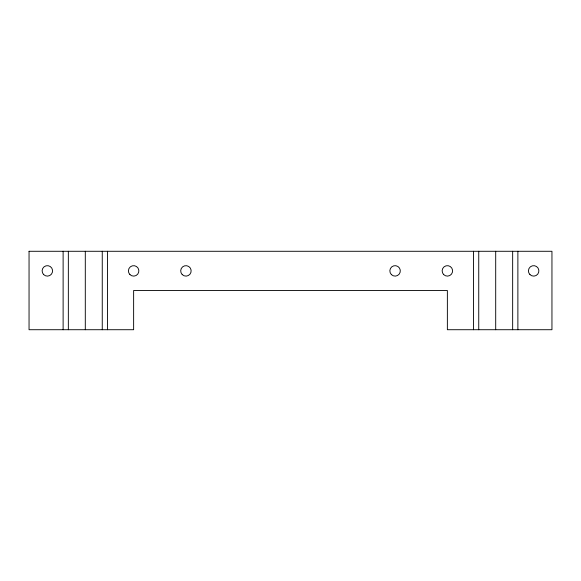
<?xml version="1.0" encoding="UTF-8"?>
<svg xmlns="http://www.w3.org/2000/svg" width="581" height="581" viewBox="0 0 581 581"><rect width="100%" height="100%" fill="white"/><g stroke="black" fill="none" stroke-linecap="round" stroke-linejoin="round"><path stroke-width="0.87" d="M85.298 329.717L85.298 251.282M102.256 329.717L102.256 251.282M107.485 329.717L107.485 251.282M473.515 329.717L473.515 251.282M495.702 329.717L495.702 251.282M517.882 329.717L517.882 251.282M512.653 251.282L512.653 329.717M478.744 251.282L478.744 329.717M68.347 251.282L68.347 329.717M63.118 251.282L63.118 329.717M29.05 251.282L29.05 329.717L133.63 329.717L133.63 290.5L447.37 290.5L447.37 329.717L551.95 329.717L551.95 251.282L29.05 251.282M529.952 274.588A5.229 5.229 0 0 0 538.703 272.242A5.229 5.229 0 0 0 532.298 265.837A5.229 5.229 0 0 0 529.952 274.588M443.673 274.588A5.229 5.229 0 0 0 452.425 272.242A5.229 5.229 0 0 0 446.019 265.837A5.229 5.229 0 0 0 443.673 274.588M391.383 274.588A5.229 5.229 0 0 0 400.135 272.242A5.229 5.229 0 0 0 393.729 265.837A5.229 5.229 0 0 0 391.383 274.588M182.223 274.588A5.229 5.229 0 0 0 190.975 272.249A5.229 5.229 0 0 0 184.569 265.844A5.229 5.229 0 0 0 182.223 274.588M129.933 274.588A5.229 5.229 0 0 0 138.685 272.249A5.229 5.229 0 0 0 132.279 265.844A5.229 5.229 0 0 0 129.933 274.588M43.655 274.588A5.229 5.229 0 0 0 52.406 272.242A5.229 5.229 0 0 0 46.001 265.837A5.229 5.229 0 0 0 43.655 274.588"/></g></svg>
